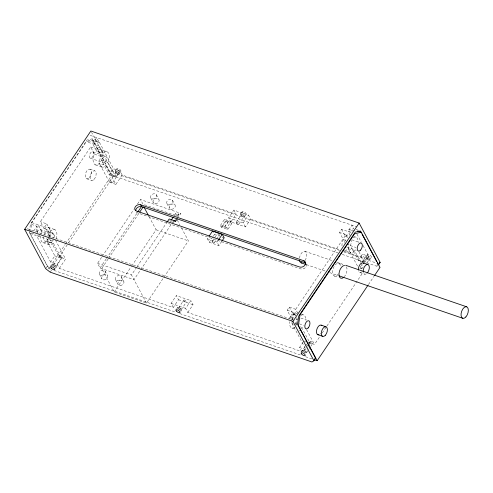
<?xml version="1.0" encoding="UTF-8"?>
<svg xmlns="http://www.w3.org/2000/svg" width="493" height="493" viewBox="0 0 493 493"><rect width="100%" height="100%" fill="white"/><g stroke="black" fill="none" stroke-linecap="round" stroke-linejoin="round"><path stroke-width="0.37" stroke-dasharray="2.46 1.85" d="M29.321 231.482L30.467 224.044L87.039 140.037L92.062 138.89L98.526 141.109L96.646 137.59L93.504 142.255L87.039 140.037M50.348 269.153L48.893 268.654L30.116 233.497L31.805 222.583L86.281 141.694L92.974 140.16L99.438 142.378L113.519 168.748L119.984 170.966L122.172 175.064L236.11 214.165L230.872 221.942L245.415 226.934L250.654 219.157L248.466 215.053L233.916 210.061L228.678 217.838L230.872 221.942M36.131 231.464L36.932 226.262L30.467 224.044M37.148 232.074L38.269 224.802L42.108 231.993L48.573 234.212L48.363 234.65A8.098 4.351 -71.1 0 0 47.987 235.592M295.874 315.113L292.281 313.881L291.018 322.065L292.454 322.558M292.491 319.698L293.618 312.42L296.059 316.999M42.108 231.993L41.899 232.431A8.098 4.351 -71.1 0 0 41.523 233.374M56.091 238.778A8.098 4.351 -71.1 0 0 56.066 230.681A8.098 4.351 -71.1 0 0 50.952 230.804L50.668 231.1L44.204 228.881L40.364 221.69L90.65 147.025L94.49 154.21L94.28 154.654A8.098 4.351 -71.1 0 0 93.762 163.411A8.098 4.351 -71.1 0 0 99.038 163.565L99.327 163.269L105.792 165.488L115.886 184.4L122.172 175.064M90.65 147.025L97.115 149.243L100.954 156.429L100.745 156.866A8.098 4.351 -71.1 0 0 100.227 165.63A8.098 4.351 -71.1 0 0 105.502 165.784L105.792 165.488M119.984 170.966L115.793 177.184L109.329 174.966L101.422 160.163L101.632 159.72A8.098 4.351 -71.1 0 0 102.143 150.963A8.098 4.351 -71.1 0 0 96.868 150.809L96.585 151.104L92.746 143.913L99.438 142.378M115.793 177.184L107.887 162.382L108.096 161.938A8.098 4.351 -71.1 0 0 108.608 153.181A8.098 4.351 -71.1 0 0 103.333 153.021L103.049 153.323L96.585 151.104M297.809 313.234L295.714 309.314L289.249 307.096L287.154 310.202L290.993 317.393L290.784 317.831A8.098 4.351 -71.1 0 0 290.408 318.774M350.967 232.517L341.624 229.313L339.535 232.425L343.375 239.616L343.165 240.054A8.098 4.351 -71.1 0 0 342.019 246.648M363.088 245.551L368.863 256.366L364.672 262.59L358.208 260.372L350.301 245.563L350.511 245.126A8.098 4.351 -71.1 0 0 351.7 240.313M33.789 230.927L36.932 226.262M48.573 234.212L44.734 227.02L46.829 223.908L40.364 221.69M97.115 149.243L99.21 146.131L86.281 141.694M46.095 268.075L47.353 266.208L29.204 232.221L35.669 234.44M339.634 250.45L116.366 173.838L114.69 176.328L110.21 172.877L111.886 170.387L91.581 132.364M173.253 307.496L171.065 303.398L176.303 295.621L178.491 299.719L173.253 307.496L59.314 268.402L57.126 264.297L50.662 262.079L54.852 255.861L46.946 241.052L46.662 241.348A8.098 4.351 -71.1 0 1 40.808 236.295M109.329 174.966L113.519 168.748M48.893 268.654L49.744 267.385M50.175 266.75L65.138 244.528M65.569 243.893L111.745 175.317L92.974 140.16M51.512 265.628L52.35 264.384M115.165 171.133L116.841 168.643M53.281 264.988L59.567 255.657M109.853 180.986L116.138 171.656M59.314 268.402L65.6 259.065L59.135 256.853L68.163 243.45M68.595 242.809L109.421 182.182L99.327 163.269M50.157 272.154L51.833 269.665M57.126 264.297L61.317 258.079L53.41 243.271L46.946 241.052M56.023 266.695L62.309 257.364M112.589 182.693L118.875 173.363M55.543 268.346L56.381 267.101M119.275 173.69L120.951 171.2M173.333 221.246L133.991 279.66L100.054 268.013L97.552 263.33L101.848 256.952M102.273 256.311L133.628 209.753M137.498 204.016L140.505 199.548L180.906 213.414L178.491 217M100.054 268.013L106.069 259.09M106.494 258.449L137.424 212.526M108.084 259.047L101.669 268.568L114.185 292.01L146.507 303.103L188.412 240.88L181.258 227.483M108.509 258.412L138.872 213.333M114.185 292.01L131.286 266.614M131.717 265.98L156.09 229.787L148.935 216.39M146.507 303.103L131.489 274.977L136.635 267.335M137.06 266.701L167.059 222.152M174.485 215.336L175.693 213.537L178.922 214.646A4.049 1.528 34 0 1 180.906 213.414M176.864 216.39L178.879 213.401M174.491 221.228L175.699 219.434M177.714 216.445L178.922 214.646M221.733 241.416L218.91 245.606L209.217 242.279L207.337 238.76L208.545 236.967M220.371 225.517L224.561 219.299L226.823 220.075A1.214 0.456 34 0 0 228.167 221.111A1.214 0.456 34 0 0 228.764 220.741L231.026 221.517L231.963 223.274L227.772 229.498L221.308 227.279L220.371 225.517L222.633 226.293A1.214 0.456 34 0 0 223.976 227.335A1.214 0.456 34 0 0 224.574 226.959L228.764 220.741M209.217 242.279L212.84 236.893M213.247 236.295L214.455 234.502L213.204 232.16M221.308 227.279L225.498 221.055L224.561 219.299M212.101 241.545L217.339 233.768M222.633 226.293L226.823 220.075M214.153 242.827L216.168 239.832M216.569 239.234L219.391 235.044M224.629 227.267L228.82 221.049M218.91 245.606L217.037 242.088L218.245 240.294M227.772 229.498L226.835 227.735L231.026 221.517M176.722 308.686L177.56 307.441M240.411 214.11L242.088 211.62M178.528 307.971L183.766 300.194M236.147 222.411L241.385 214.634M181.27 309.678L186.508 301.895M238.889 224.118L244.127 216.341M180.832 311.249L181.671 310.005M244.522 216.667L246.198 214.178M305.087 346.61L301.734 351.583L187.796 312.488L185.608 308.39L190.846 300.607L176.303 295.621M245.415 226.934L243.228 222.83L248.466 215.053M187.796 312.488L193.034 304.711L190.846 300.607M289.138 318.546L292.281 313.881M348.853 229.88L351.996 225.209L353.875 228.727L348.853 229.88L352.446 231.112M295.714 309.314L346 234.643L339.535 232.425M301.734 351.583L299.547 347.485L302.899 342.506M358.208 260.372L362.398 254.148L368.863 256.366M305.506 345.987L306.763 344.12M362.078 261.986L364.592 258.252L362.398 254.148M301.993 351.614L302.831 350.369M365.664 257.087L367.34 254.598M303.78 350.948L305.457 348.459M307.133 345.969L308.39 344.102M308.809 343.479L310.066 341.612M360.352 266.947L362.028 264.458M363.705 261.968L366.638 257.611M299.547 347.485L306.011 349.703L307.268 347.836M307.687 347.214L308.945 345.346M309.364 344.724L310.202 343.479L302.295 328.671L300.859 328.178M306.523 352.655L308.199 350.166M308.618 349.543L310.294 347.054M310.713 346.431L312.808 343.319M366.86 263.052L369.374 259.318M369.775 259.645L371.451 257.155M308.02 342.253L314.485 344.471L320.074 336.177M322.219 332.985L326.52 326.6M326.951 325.965L362.62 272.993M378.18 263.681L376.504 266.165L377.989 265.24M368.481 284.516L374.039 276.265M44.204 228.881L44.487 228.586A8.098 4.351 -71.1 0 1 49.602 228.462A8.098 4.351 -71.1 0 1 49.627 236.56M53.41 243.271L53.127 243.567A8.098 4.351 -71.1 0 1 47.273 238.513M341.624 229.313L345.464 236.504L345.753 236.209A8.098 4.351 -71.1 0 1 349.814 235.081M360.802 262.375L354.67 250.894L348.206 248.675L347.922 248.971A8.098 4.351 -71.1 0 1 344.373 250.302L350.837 252.521M289.249 307.096L293.089 314.281L293.372 313.986A8.098 4.351 -71.1 0 1 297.433 312.858M354.67 250.894L354.387 251.19A8.098 4.351 -71.1 0 1 349.457 251.566A8.098 4.351 -71.1 0 1 348.945 244.183M93.504 142.255L98.526 141.109M354.787 229.997L348.095 231.531L350.184 235.457M90.182 135.372L357.024 226.934M356.026 229.467L358.898 230.453M100.418 149.478L106.882 151.696M353.61 236.357L355.767 237.096M345.464 236.504L348.341 237.49M351.792 239.795L360.414 242.753M92.684 151.745A3.445 1.849 -71.1 0 1 92.364 157.224A3.445 1.849 -71.1 0 1 89.424 155.936A3.445 1.849 -71.1 0 1 92.684 151.745L105.613 156.176A3.445 1.849 -71.1 0 1 105.292 161.661A3.445 1.849 -71.1 0 1 102.353 160.373A3.445 1.849 -71.1 0 1 105.613 156.176M94.49 154.21L100.954 156.429M343.375 239.616L345.525 240.356M101.422 160.163L107.887 162.382M350.301 245.563L356.051 247.535M90.293 158.198L103.222 162.628M346.912 247.11L356.248 250.315M95.488 164.896L101.952 167.115M250.654 219.157L339.917 249.785M343.547 251.029L364.592 258.252M343.997 251.948L376.726 263.182M111.745 175.317L337.958 252.94M342.216 254.4L380.023 267.372M89.911 169.179L94.761 170.843M228.678 217.838L243.228 222.83M225.498 221.055L231.963 223.274M109.421 182.182L115.886 184.4M359.742 268.075L362.614 269.061M304.859 251.276L332.522 260.766M336.892 262.27L342.715 264.266M338.574 263.336L342.888 264.815M86.663 178.768L91.513 180.432M359.791 272.493L364.635 274.157M224.574 226.959L226.835 227.735M306.387 264.624L325.318 271.119M329.688 272.617L338.42 275.612M214.455 234.502L219.305 236.165M222.072 237.115L224.149 237.829M334.507 276.062L338.099 277.294M207.337 238.76L217.037 242.088M156.09 229.787L188.412 240.88M48.043 227.255L54.507 229.473M301.235 314.14L303.386 314.873M31.805 222.583L44.734 227.02M287.154 310.202L297.211 313.653M293.089 314.281L295.96 315.267M300.847 318.065L306.597 320.037M44.087 234.613A5.066 2.718 -71.1 0 1 48.006 231.402L52.856 233.066A5.066 2.718 -71.1 0 1 54.039 237.946M37.295 232.345A3.445 1.849 -71.1 0 1 40.303 229.522L53.232 233.959M290.993 317.393L293.144 318.133M296.022 319.119L297.458 319.612L296.41 317.652M27.325 228.709L294.167 320.271M299.362 323.833L303.67 325.312M295.325 323.544L296.761 324.037M37.918 235.974L50.847 240.411M30.116 233.497L36.581 235.709L50.662 262.079M295.523 324.567L296.959 325.06M300.28 326.859L303.867 328.091M43.427 236.874A5.066 2.718 -71.1 0 0 44.758 240.991L49.608 242.655A5.066 2.718 -71.1 0 0 53.189 240.146M43.107 242.679L49.571 244.898M291.992 328.079L295.584 329.312M97.552 263.33L131.489 274.977M54.852 255.861L61.317 258.079M303.737 341.261L305.888 342M308.766 342.986L310.202 343.479M178.491 299.719L193.034 304.711M171.065 303.398L185.608 308.39M54.02 270.411L175.471 312.087M179.76 313.56L301.285 355.262M305.537 356.716L312.081 358.966M111.886 170.387L116.366 173.838M47.353 266.208L50.157 268.371M356.95 234.052L361.283 242.168M358.922 251.818L364.672 262.59M346 234.643L347.744 237.909M361.166 263.046L363.329 267.101M348.206 248.675L357.585 266.232M306.554 329.614L314.485 344.471M233.916 210.061L236.11 214.165M291.93 323.334L306.011 349.703M172.488 200.213L174.99 204.897M175.693 213.537L176.944 215.885L143.007 204.238L140.505 199.548M177.326 220.118L179.828 224.808M166.998 203.634L169.5 208.323M156.324 194.667L158.826 199.351M169.826 220.143L170.455 221.32L173.684 222.423A4.049 1.528 34 0 1 173.456 221.69M150.84 198.087L153.341 202.777M99.21 146.131L103.049 153.323M92.062 138.89L110.21 172.877M121.155 276.437L123.657 281.121M115.664 279.858L118.172 284.547M104.997 270.891L107.499 275.575M99.506 274.311L102.008 279.001M46.829 223.908L50.668 231.1M55.506 240.159L65.6 259.065M49.041 237.94L59.135 256.853M299.485 258.19A6.076 3.26 -71.1 0 1 305.185 251.381A6.076 3.26 -71.1 0 1 304.951 260.594M320.641 333.422A5.066 2.718 -71.1 0 1 319.71 334.297M362.09 271.686A5.066 2.718 -71.1 0 1 358.436 270.491M346.462 266.781A6.68 3.587 -71.1 0 1 344.385 276.678M352.822 237.916A8.098 4.351 -71.1 0 1 358.165 242.531M362.219 268.734A1.621 0.61 34 0 1 360.475 267.44A1.621 0.61 34 0 1 360.999 266.799A1.621 0.61 34 0 1 362.842 267.982M40.303 229.522A3.445 1.849 -71.1 0 1 40.672 233.824M39.569 235.463A3.445 1.849 -71.1 0 1 37.148 234.921M50.058 237.472A3.445 1.849 -71.1 0 1 53.047 233.898A3.445 1.849 -71.1 0 1 53.601 238.261M52.498 239.894A3.445 1.849 -71.1 0 1 50.076 239.358M348.477 244.51A4.252 2.28 -71.1 0 1 348.15 245.052M344.354 243.16A4.252 2.28 -71.1 0 1 344.484 242.519M344.669 241.878A4.252 2.28 -71.1 0 1 347.066 238.68M301.057 315.292A8.098 4.351 -71.1 0 1 305.783 320.308M299.584 330.335A8.098 4.351 -71.1 0 1 299.004 330.378M296.059 324.869A8.098 4.351 -71.1 0 1 296.872 320.992M296.835 317.529A4.252 2.28 -71.1 0 1 295.03 323.716M293.452 324.456A4.252 2.28 -71.1 0 1 291.899 322.163M292.287 319.661A4.252 2.28 -71.1 0 1 294.691 316.457M294.937 327.26A8.098 4.351 -71.1 0 1 289.693 321.695M366.465 273.732A5.066 2.718 -71.1 0 1 363.427 272.74M48.936 236.276A5.066 2.718 -71.1 0 1 52.856 233.066M49.608 242.655A5.066 2.718 -71.1 0 1 48.271 238.538M48.006 231.402A5.066 2.718 -71.1 0 1 49.189 236.283M48.339 238.483A5.066 2.718 -71.1 0 1 44.758 240.991M218.787 234.144A1.214 0.456 34 0 1 219.274 235.161A1.214 0.456 34 0 1 217.783 234.539A1.214 0.456 34 0 1 217.555 233.633M338.383 273.88A6.68 3.587 -71.1 0 1 332.787 274.114A6.68 3.587 -71.1 0 1 335.48 264.593A6.68 3.587 -71.1 0 1 340.515 266.349M136.13 211.91A4.049 3.057 -28.1 0 0 137.467 212.877L300.693 268.888A4.049 3.057 -28.1 0 0 305.37 267.656A4.049 3.057 -28.1 0 0 306.221 263.638M53.343 266.128A2.428 0.918 34 0 1 52.874 264.186A2.428 0.918 34 0 1 56.153 266.171A2.428 0.918 34 0 1 54.926 267.083M54.384 266.83A2.428 0.918 34 0 1 53.848 266.503M178.774 309.247A2.428 0.918 34 0 1 178.244 307.176A2.428 0.918 34 0 1 181.609 309.512A2.428 0.918 34 0 1 179.292 309.61M303.466 351.737A2.428 0.918 34 0 1 303.737 350.19A2.428 0.918 34 0 1 306.843 352.452A2.428 0.918 34 0 1 304.964 352.828M304.421 352.507A2.428 0.918 34 0 1 303.91 352.138M103.955 279.932A3.241 2.447 -28.1 0 0 107.727 276.031A3.241 2.447 -28.1 0 0 102.569 275.901A3.241 2.447 -28.1 0 0 103.955 279.932M120.119 285.478A3.241 2.447 -28.1 0 0 123.891 281.577A3.241 2.447 -28.1 0 0 118.733 281.448A3.241 2.447 -28.1 0 0 120.119 285.478M155.289 203.708A3.241 2.447 -28.1 0 0 159.06 199.807A3.241 2.447 -28.1 0 0 153.902 199.677A3.241 2.447 -28.1 0 0 155.289 203.708M171.453 209.254A3.241 2.447 -28.1 0 0 175.218 205.353A3.241 2.447 -28.1 0 0 170.067 205.224A3.241 2.447 -28.1 0 0 171.453 209.254M59.819 256.323A1.621 0.61 34 0 0 62.204 257.488A1.621 0.61 34 0 0 60.787 255.719A1.621 0.61 34 0 0 59.819 256.323M236.4 223.076A1.621 0.61 34 0 0 238.785 224.241A1.621 0.61 34 0 0 237.367 222.472A1.621 0.61 34 0 0 236.4 223.076M152.787 199.018A3.241 2.447 -28.1 0 0 156.558 195.123A3.241 2.447 -28.1 0 0 151.4 194.994A3.241 2.447 -28.1 0 0 152.787 199.018M168.945 204.564A3.241 2.447 -28.1 0 0 172.716 200.669A3.241 2.447 -28.1 0 0 167.565 200.54A3.241 2.447 -28.1 0 0 168.945 204.564M101.453 275.242A3.241 2.447 -28.1 0 0 105.225 271.347A3.241 2.447 -28.1 0 0 100.067 271.218A3.241 2.447 -28.1 0 0 101.453 275.242M117.617 280.788A3.241 2.447 -28.1 0 0 121.389 276.893A3.241 2.447 -28.1 0 0 116.231 276.764A3.241 2.447 -28.1 0 0 117.617 280.788M366.884 258.277A1.621 0.61 34 0 0 369.275 259.441A1.621 0.61 34 0 0 367.858 257.673A1.621 0.61 34 0 0 366.884 258.277M241.638 215.299A1.621 0.61 34 0 0 244.023 216.464A1.621 0.61 34 0 0 242.605 214.695A1.621 0.61 34 0 0 241.638 215.299M116.385 172.322A1.621 0.61 34 0 0 118.776 173.487A1.621 0.61 34 0 0 117.359 171.718A1.621 0.61 34 0 0 116.385 172.322M94.12 179.31A5.066 2.718 -71.1 0 0 95.143 171.034A5.066 2.718 -71.1 0 0 90.145 176.568A5.066 2.718 -71.1 0 0 94.12 179.31M89.27 177.646A5.066 2.718 -71.1 0 0 90.293 169.37A5.066 2.718 -71.1 0 0 85.295 174.904A5.066 2.718 -71.1 0 0 89.27 177.646M212.286 242.045A1.214 0.456 34 0 0 214.079 242.92A1.214 0.456 34 0 0 213.013 241.588A1.214 0.456 34 0 0 212.286 242.045M178.78 308.636A1.621 0.61 34 0 0 181.171 309.801A1.621 0.61 34 0 0 179.754 308.033A1.621 0.61 34 0 0 178.78 308.636M53.534 265.659A1.621 0.61 34 0 0 55.919 266.818A1.621 0.61 34 0 0 54.501 265.055A1.621 0.61 34 0 0 53.534 265.659M304.033 351.614A1.621 0.61 34 0 0 306.418 352.778A1.621 0.61 34 0 0 305.001 351.01A1.621 0.61 34 0 0 304.033 351.614M184.018 300.859A1.621 0.61 34 0 0 186.409 302.018A1.621 0.61 34 0 0 184.992 300.255A1.621 0.61 34 0 0 184.018 300.859M310.319 342.284A1.621 0.61 34 0 0 312.704 343.442A1.621 0.61 34 0 0 311.286 341.674A1.621 0.61 34 0 0 310.319 342.284M110.099 181.658A1.621 0.61 34 0 0 112.49 182.817A1.621 0.61 34 0 0 111.073 181.048A1.621 0.61 34 0 0 110.099 181.658M366.04 258.085A2.428 0.918 34 0 0 369.621 259.829A2.428 0.918 34 0 0 367.495 257.18A2.428 0.918 34 0 0 366.04 258.085M240.787 215.108A2.428 0.918 34 0 0 244.368 216.852A2.428 0.918 34 0 0 242.248 214.202A2.428 0.918 34 0 0 240.787 215.108M115.541 172.131A2.428 0.918 34 0 0 119.121 173.875A2.428 0.918 34 0 0 116.995 171.225A2.428 0.918 34 0 0 115.541 172.131M117.217 169.641A2.428 0.918 34 0 0 120.797 171.385A2.428 0.918 34 0 0 118.671 168.735A2.428 0.918 34 0 0 117.217 169.641M242.464 212.619A2.428 0.918 34 0 0 246.044 214.363A2.428 0.918 34 0 0 243.924 211.713A2.428 0.918 34 0 0 242.464 212.619M367.716 255.596A2.428 0.918 34 0 0 371.297 257.34A2.428 0.918 34 0 0 369.171 254.69A2.428 0.918 34 0 0 367.716 255.596"/><path stroke-width="0.74" d="M361.406 232.942L360.34 230.946L355.317 232.098L298.746 316.099L297.482 324.283L315.631 358.269L313.955 360.759L311.97 361.991L50.157 272.154L45.676 268.697L24.65 229.319L90.86 131.009L359.132 223.064L380.158 262.442L378.482 264.932M137.849 211.891L141.719 206.148M139.722 212.064L143.149 206.98M167.059 222.152L169.204 218.972L175.668 221.191L177.277 218.8M171.262 220.118L173.277 217.13M208.952 236.369L212.575 230.983L222.275 234.311L224.149 237.829L222.133 240.818M218.645 239.697L222.275 234.311M313.955 360.759L292.928 321.381L359.132 223.064M314.257 359.711L317.165 360.71L368.049 285.151M374.464 275.63L380.023 267.372L361.252 232.215L357.659 230.983M379.172 263.059L380.158 262.442M314.639 358.886L315.631 358.269M361.252 232.215L354.559 233.75L300.083 314.639L298.394 325.553L317.165 360.71M363.033 262.898L367.883 264.562M345.63 265.265L466.47 306.732M303.885 260.791A4.049 3.057 -28.1 0 1 305.019 265.012A4.049 3.057 -28.1 0 1 299.695 267.015L136.462 211.004A4.049 3.057 -28.1 0 1 135.328 206.783A4.049 3.057 -28.1 0 1 140.653 204.78L303.885 260.791L304.884 262.67A4.049 3.057 -28.1 0 1 305.648 263.059M140.653 204.78L141.657 206.659L304.884 262.67M301.297 262.874L305.66 264.371M339.147 275.864L462.909 318.33M321.134 325.121L325.978 326.785M24.65 229.319L292.928 321.381M317.886 334.716L322.736 336.38M362.115 234.28L376.707 261.598M377.416 262.935L378.131 264.266M143.931 207.017L148.22 215.053M301.999 262.898A6.076 3.26 -71.1 0 1 299.51 260.427M318.761 334.741A5.066 2.718 -71.1 0 1 316.925 329.071A5.066 2.718 -71.1 0 1 321.849 325.62M358.368 269.831A5.066 2.718 -71.1 0 1 360.278 264.193A5.066 2.718 -71.1 0 1 363.754 263.398M343.898 277.177A6.68 3.587 -71.1 0 1 338.993 273.794A6.68 3.587 -71.1 0 1 344.589 265.487M173.881 221.024A4.049 1.528 34 0 1 175.668 221.191M363.286 272.154A5.066 2.718 -71.1 0 1 365.43 265.524A5.066 2.718 -71.1 0 1 369.146 266.165A5.066 2.718 -71.1 0 1 367.396 272.863M135.717 210.363A4.049 3.057 -28.1 0 1 141.657 206.659M465.873 316.944A6.076 3.26 -71.1 0 0 467.099 307.01A6.076 3.26 -71.1 0 0 461.097 313.647A6.076 3.26 -71.1 0 0 465.873 316.944M360.593 250.111A4.252 2.28 -71.1 0 0 361.455 243.16A4.252 2.28 -71.1 0 0 357.252 247.806A4.252 2.28 -71.1 0 0 360.593 250.111M308.217 327.894A4.252 2.28 -71.1 0 0 309.074 320.937A4.252 2.28 -71.1 0 0 304.871 325.583A4.252 2.28 -71.1 0 0 308.217 327.894M325.343 335.258A5.066 2.718 -71.1 0 0 326.366 326.976A5.066 2.718 -71.1 0 0 321.362 332.51A5.066 2.718 -71.1 0 0 325.343 335.258M301.439 353.82A2.428 0.918 34 0 0 305.038 355.687A2.428 0.918 34 0 0 303.084 353.068A2.428 0.918 34 0 0 301.439 353.82M176.26 310.935A2.428 0.918 34 0 0 179.84 312.679A2.428 0.918 34 0 0 177.714 310.023A2.428 0.918 34 0 0 176.26 310.935M51.235 268.21A2.428 0.918 34 0 0 54.705 269.591A2.428 0.918 34 0 0 52.129 266.898A2.428 0.918 34 0 0 51.235 268.21"/></g></svg>
